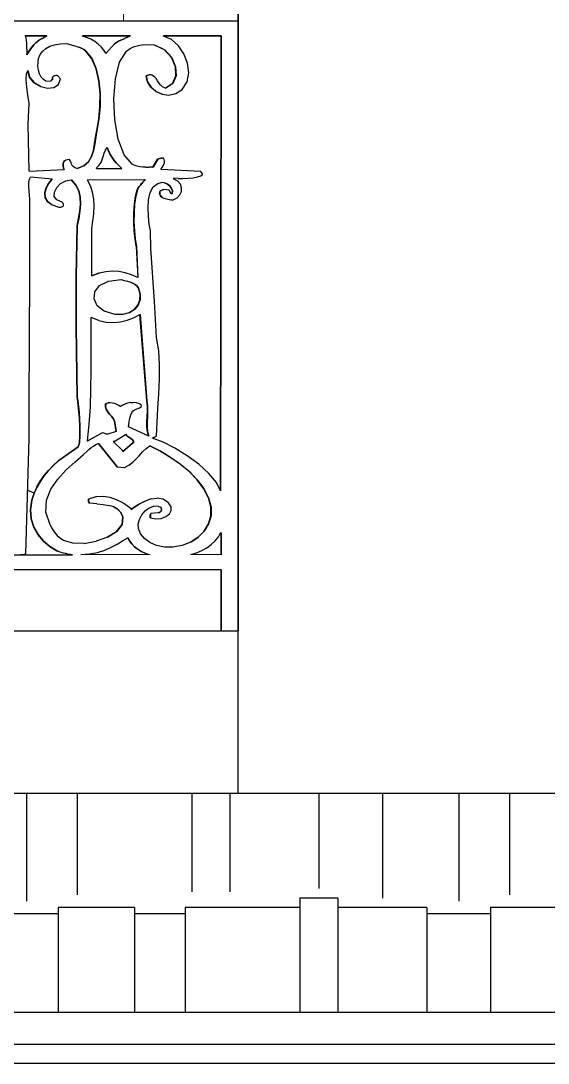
# Model space of a CAD drawing. Header units: inches. Extents: x 3672 to 10975, y -27382 to -746.
# Drawn here: x 4907.25 to 4927.98, y -26903.6 to -26862.6 of the extents above; entities that cross this region are included whole.
import ezdxf

# ---------------------------------------------------------------- set-up
doc = ezdxf.new("R2010")
doc.units = ezdxf.units.IN
doc.header["$LTSCALE"] = 17
doc.header["$MEASUREMENT"] = 0
for name, color, linetype, lineweight in [('25 BOT BAR', 12, 'Continuous', 25), ('ELEVATION', 7, 'Continuous', 25), ('WINDOW FRAME', 161, 'Continuous', 20)]:
    doc.layers.add(name, color=color, linetype=linetype, lineweight=lineweight)

# ---------------------------------------------------------------- blocks, each defined once
blk = doc.blocks.new('A$Ce488fd43')
for p, q in [((0, 24), (58.463, 24)), ((58.463, 0), (58.463, 24)), ((50.945, 23.414), (50.091, 23.414)), ((50.094, 23.407), (50.091, 23.414)), ((50.094, 23.407), (50.932, 23.407)), ((50.126, 23.329), (50.094, 23.407)), ((50.759, 23.309), (50.932, 23.407)), ((50.949, 23.414), (50.763, 23.309)), ((50.932, 23.407), (50.945, 23.414)), ((50.945, 23.414), (50.949, 23.414)), ((54.235, 23.414), (52.339, 23.414)), ((52.339, 23.407), (52.339, 23.414)), ((52.339, 23.407), (54.221, 23.407)), ((52.339, 23.4), (52.339, 23.407)), ((52.506, 23.349), (52.339, 23.4)), ((54.143, 23.368), (54.221, 23.407)), ((54.225, 23.407), (54.147, 23.368)), ((54.221, 23.407), (54.235, 23.414)), ((54.221, 23.407), (54.225, 23.407)), ((54.239, 23.414), (54.225, 23.407)), ((54.235, 23.414), (54.239, 23.414)), ((57.791, 23.414), (55.527, 23.414)), ((55.527, 23.407), (55.527, 23.414)), ((55.527, 23.407), (57.791, 23.407)), ((55.527, 23.4), (55.527, 23.407)), ((55.839, 23.263), (55.527, 23.4)), ((57.78, 13.737), (57.791, 23.407)), ((57.795, 23.407), (57.784, 13.737)), ((57.791, 23.407), (57.791, 23.414)), ((57.791, 23.414), (57.795, 23.414)), ((57.791, 23.407), (57.795, 23.407)), ((57.795, 23.414), (57.795, 23.407)), ((50.147, 23.228), (50.126, 23.329)), ((50.158, 23.116), (50.147, 23.228)), ((50.161, 22.998), (50.158, 23.116)), ((50.16, 22.881), (50.161, 22.998)), ((50.346, 22.957), (50.426, 23.057)), ((50.43, 23.057), (50.35, 22.957)), ((50.426, 23.057), (50.513, 23.141)), ((50.426, 23.057), (50.43, 23.057)), ((50.517, 23.141), (50.43, 23.057)), ((50.513, 23.141), (50.619, 23.222)), ((50.513, 23.141), (50.517, 23.141)), ((50.623, 23.222), (50.517, 23.141)), ((50.619, 23.222), (50.759, 23.309)), ((50.619, 23.222), (50.623, 23.222)), ((50.763, 23.309), (50.623, 23.222)), ((50.759, 23.309), (50.763, 23.309)), ((50.899, 22.911), (51.056, 22.998)), ((51.056, 22.998), (51.246, 23.061)), ((51.246, 23.061), (51.469, 23.098)), ((51.469, 23.098), (51.726, 23.107)), ((51.726, 23.107), (51.848, 23.069)), ((51.848, 23.069), (51.852, 23.069)), ((51.852, 23.069), (52.085, 23.004)), ((52.085, 23.004), (52.089, 23.004)), ((52.089, 23.004), (52.195, 22.97)), ((52.195, 22.97), (52.199, 22.97)), ((52.298, 22.929), (52.195, 22.97)), ((52.199, 22.97), (52.301, 22.929)), ((52.67, 23.276), (52.506, 23.349)), ((52.825, 23.185), (52.67, 23.276)), ((52.967, 23.08), (52.825, 23.185)), ((53.09, 22.966), (52.967, 23.08)), ((53.189, 22.847), (53.09, 22.966)), ((53.275, 22.726), (53.602, 23.092)), ((53.606, 23.092), (53.279, 22.726)), ((53.602, 23.092), (53.677, 23.15)), ((53.602, 23.092), (53.606, 23.092)), ((53.681, 23.15), (53.606, 23.092)), ((53.677, 23.15), (53.762, 23.2)), ((53.677, 23.15), (53.681, 23.15)), ((53.766, 23.2), (53.681, 23.15)), ((53.762, 23.2), (53.854, 23.244)), ((53.762, 23.2), (53.766, 23.2)), ((53.858, 23.244), (53.766, 23.2)), ((53.854, 23.244), (53.95, 23.286)), ((53.854, 23.244), (53.858, 23.244)), ((53.954, 23.286), (53.858, 23.244)), ((53.95, 23.286), (54.047, 23.326)), ((53.95, 23.286), (53.954, 23.286)), ((54.051, 23.326), (53.954, 23.286)), ((54.047, 23.326), (54.143, 23.368)), ((54.047, 23.326), (54.051, 23.326)), ((54.147, 23.368), (54.051, 23.326)), ((54.143, 23.368), (54.147, 23.368)), ((54.304, 22.951), (54.396, 22.986)), ((54.396, 22.986), (54.496, 23.017)), ((54.496, 23.017), (54.6, 23.042)), ((54.6, 23.042), (54.709, 23.063)), ((55.191, 23.047), (54.709, 23.063)), ((55.191, 23.047), (55.195, 23.047)), ((55.576, 22.859), (55.191, 23.047)), ((55.195, 23.047), (55.58, 22.859)), ((56.115, 23.018), (55.839, 23.263)), ((56.334, 22.697), (56.115, 23.018)), ((50.16, 22.881), (50.152, 22.674)), ((50.262, 22.831), (50.152, 22.668)), ((50.152, 22.674), (50.258, 22.831)), ((50.152, 22.668), (50.152, 22.674)), ((50.258, 22.831), (50.346, 22.957)), ((50.258, 22.831), (50.262, 22.831)), ((50.35, 22.957), (50.262, 22.831)), ((50.346, 22.957), (50.35, 22.957)), ((50.622, 22.521), (50.682, 22.671)), ((50.682, 22.671), (50.774, 22.801)), ((50.774, 22.801), (50.899, 22.911)), ((52.392, 22.879), (52.298, 22.929)), ((52.298, 22.929), (52.301, 22.929)), ((52.301, 22.929), (52.396, 22.879)), ((52.392, 22.879), (52.396, 22.879)), ((52.478, 22.814), (52.392, 22.879)), ((52.396, 22.879), (52.482, 22.814)), ((52.716, 22.51), (52.478, 22.814)), ((52.478, 22.814), (52.482, 22.814)), ((52.482, 22.814), (52.72, 22.51)), ((53.258, 22.726), (53.189, 22.847)), ((53.258, 22.726), (53.275, 22.726)), ((53.275, 22.726), (53.279, 22.726)), ((53.804, 22.381), (54.076, 22.814)), ((54.076, 22.814), (54.142, 22.865)), ((54.142, 22.865), (54.218, 22.911)), ((54.218, 22.911), (54.304, 22.951)), ((55.576, 22.859), (55.58, 22.859)), ((55.85, 22.555), (55.576, 22.859)), ((55.58, 22.859), (55.854, 22.555)), ((55.85, 22.555), (55.854, 22.555)), ((56.001, 22.195), (55.85, 22.555)), ((55.854, 22.555), (56.005, 22.195)), ((56.478, 22.334), (56.334, 22.697)), ((50.595, 22.222), (50.597, 22.377)), ((50.617, 22.065), (50.595, 22.222)), ((50.597, 22.377), (50.622, 22.521)), ((52.716, 22.51), (52.72, 22.51)), ((52.883, 22.111), (52.716, 22.51)), ((52.72, 22.51), (52.887, 22.111)), ((53.64, 21.722), (53.804, 22.381)), ((56.018, 21.835), (56.001, 22.195)), ((56.001, 22.195), (56.005, 22.195)), ((56.005, 22.195), (56.022, 21.835)), ((56.527, 21.959), (56.478, 22.334)), ((50.133, 21.722), (50.148, 21.909)), ((50.148, 21.909), (50.191, 22.046)), ((50.191, 22.046), (50.193, 22.053)), ((50.268, 21.774), (50.191, 22.046)), ((50.193, 22.053), (50.272, 21.774)), ((50.268, 21.774), (50.272, 21.774)), ((50.451, 21.56), (50.268, 21.774)), ((50.272, 21.774), (50.455, 21.56)), ((50.659, 21.917), (50.617, 22.065)), ((50.723, 21.788), (50.659, 21.917)), ((50.806, 21.689), (50.723, 21.788)), ((51.162, 21.739), (51.165, 21.771)), ((51.17, 21.702), (51.162, 21.739)), ((51.162, 21.739), (51.166, 21.739)), ((51.165, 21.771), (51.179, 21.797)), ((51.165, 21.771), (51.169, 21.771)), ((51.169, 21.771), (51.166, 21.739)), ((51.166, 21.739), (51.174, 21.702)), ((51.183, 21.797), (51.169, 21.771)), ((51.179, 21.797), (51.204, 21.818)), ((51.179, 21.797), (51.183, 21.797)), ((51.208, 21.818), (51.183, 21.797)), ((51.204, 21.818), (51.242, 21.834)), ((51.204, 21.818), (51.208, 21.818)), ((51.246, 21.834), (51.208, 21.818)), ((51.242, 21.834), (51.246, 21.834)), ((51.291, 21.844), (51.246, 21.834)), ((51.291, 21.844), (51.295, 21.844)), ((51.354, 21.848), (51.295, 21.844)), ((51.354, 21.848), (51.358, 21.848)), ((51.48, 21.716), (51.358, 21.848)), ((52.883, 22.111), (52.887, 22.111)), ((52.987, 21.646), (52.883, 22.111)), ((52.887, 22.111), (52.991, 21.646)), ((54.849, 21.833), (54.852, 21.833)), ((54.9, 21.598), (54.849, 21.833)), ((54.852, 21.833), (55.012, 21.892)), ((55.014, 21.891), (54.852, 21.833)), ((54.852, 21.833), (54.904, 21.598)), ((55.012, 21.892), (55.016, 21.892)), ((55.012, 21.892), (55.014, 21.891)), ((55.016, 21.892), (55.014, 21.891)), ((55.077, 21.863), (55.016, 21.892)), ((55.172, 21.804), (55.077, 21.863)), ((55.242, 21.729), (55.172, 21.804)), ((55.89, 21.534), (56.018, 21.835)), ((56.022, 21.835), (55.894, 21.534)), ((56.018, 21.835), (56.022, 21.835)), ((56.462, 21.606), (56.527, 21.959)), ((50.142, 21.509), (50.133, 21.722)), ((50.166, 21.288), (50.142, 21.509)), ((50.451, 21.56), (50.455, 21.56)), ((50.697, 21.418), (50.451, 21.56)), ((50.455, 21.56), (50.701, 21.418)), ((50.697, 21.418), (50.701, 21.418)), ((50.701, 21.418), (50.964, 21.356)), ((50.908, 21.628), (50.806, 21.689)), ((50.908, 21.628), (51.109, 21.643)), ((50.964, 21.356), (50.968, 21.356)), ((50.968, 21.356), (51.215, 21.38)), ((51.109, 21.643), (51.17, 21.702)), ((51.109, 21.643), (51.113, 21.643)), ((51.174, 21.702), (51.113, 21.643)), ((51.17, 21.702), (51.174, 21.702)), ((51.215, 21.38), (51.4, 21.497)), ((51.4, 21.497), (51.48, 21.716)), ((52.987, 21.646), (52.991, 21.646)), ((53.034, 21.143), (52.987, 21.646)), ((52.991, 21.646), (53.038, 21.143)), ((53.579, 20.933), (53.64, 21.722)), ((54.9, 21.598), (54.904, 21.598)), ((55.036, 21.389), (54.9, 21.598)), ((54.904, 21.598), (55.04, 21.389)), ((55.036, 21.389), (55.04, 21.389)), ((55.235, 21.223), (55.036, 21.389)), ((55.04, 21.389), (55.239, 21.223)), ((55.298, 21.647), (55.242, 21.729)), ((55.352, 21.561), (55.298, 21.647)), ((55.414, 21.479), (55.352, 21.561)), ((55.496, 21.407), (55.414, 21.479)), ((55.606, 21.351), (55.496, 21.407)), ((55.606, 21.351), (55.89, 21.534)), ((55.609, 21.35), (55.606, 21.351)), ((55.894, 21.534), (55.609, 21.35)), ((55.89, 21.534), (55.894, 21.534)), ((56.263, 21.306), (56.462, 21.606)), ((50.198, 21.076), (50.166, 21.288)), ((50.254, 20.75), (50.198, 21.076)), ((53.031, 20.629), (53.034, 21.143)), ((53.034, 21.143), (53.038, 21.143)), ((53.038, 21.143), (53.035, 20.629)), ((53.619, 20.107), (53.579, 20.933)), ((55.235, 21.223), (55.239, 21.223)), ((55.477, 21.115), (55.235, 21.223)), ((55.239, 21.223), (55.481, 21.115)), ((55.477, 21.115), (55.481, 21.115)), ((55.481, 21.115), (55.742, 21.083)), ((55.742, 21.083), (55.746, 21.083)), ((55.743, 21.083), (55.742, 21.083)), ((55.746, 21.083), (56.013, 21.141)), ((56.013, 21.141), (56.263, 21.306)), ((50.213, 19.93), (50.254, 20.75)), ((52.987, 20.132), (53.031, 20.629)), ((53.035, 20.629), (52.991, 20.132)), ((53.031, 20.629), (53.035, 20.629)), ((52.907, 19.682), (52.987, 20.132)), ((52.991, 20.132), (52.911, 19.682)), ((52.987, 20.132), (52.991, 20.132)), ((53.754, 19.341), (53.619, 20.107)), ((50.254, 18.086), (50.213, 19.93)), ((52.86, 19.423), (52.907, 19.682)), ((52.911, 19.682), (52.864, 19.423)), ((52.907, 19.682), (52.911, 19.682)), ((52.821, 19.159), (52.86, 19.423)), ((52.864, 19.423), (52.825, 19.159)), ((52.86, 19.423), (52.864, 19.423)), ((53.983, 18.728), (53.754, 19.341)), ((52.695, 18.662), (52.772, 18.901)), ((52.775, 18.901), (52.699, 18.662)), ((52.772, 18.901), (52.821, 19.159)), ((52.772, 18.901), (52.775, 18.901)), ((52.825, 19.159), (52.775, 18.901)), ((52.821, 19.159), (52.825, 19.159)), ((53.203, 18.789), (53.252, 18.909)), ((53.252, 18.909), (53.317, 19.019)), ((53.317, 19.019), (53.32, 19.023)), ((53.367, 18.88), (53.317, 19.019)), ((53.317, 19.019), (53.344, 18.956)), ((53.32, 19.023), (53.344, 18.956)), ((53.344, 18.956), (53.371, 18.88)), ((53.367, 18.88), (53.371, 18.88)), ((53.431, 18.747), (53.367, 18.88)), ((53.371, 18.88), (53.406, 18.809)), ((51.598, 18.445), (51.63, 18.49)), ((51.634, 18.49), (51.602, 18.445)), ((51.63, 18.49), (51.681, 18.525)), ((51.63, 18.49), (51.634, 18.49)), ((51.685, 18.525), (51.634, 18.49)), ((51.681, 18.525), (51.685, 18.525)), ((51.824, 18.54), (51.685, 18.525)), ((51.824, 18.54), (51.828, 18.54)), ((51.87, 18.477), (51.828, 18.54)), ((51.896, 18.418), (51.87, 18.477)), ((52.392, 18.293), (52.575, 18.455)), ((52.579, 18.455), (52.396, 18.293)), ((52.575, 18.455), (52.695, 18.662)), ((52.575, 18.455), (52.579, 18.455)), ((52.699, 18.662), (52.579, 18.455)), ((52.695, 18.662), (52.699, 18.662)), ((53.073, 18.43), (53.122, 18.545)), ((53.122, 18.545), (53.162, 18.666)), ((53.162, 18.666), (53.203, 18.789)), ((53.406, 18.809), (53.431, 18.747)), ((53.406, 18.809), (53.435, 18.747)), ((53.431, 18.747), (53.435, 18.747)), ((53.507, 18.624), (53.431, 18.747)), ((53.435, 18.747), (53.511, 18.624)), ((53.591, 18.508), (53.507, 18.624)), ((53.507, 18.624), (53.511, 18.624)), ((53.511, 18.624), (53.595, 18.508)), ((53.591, 18.508), (53.595, 18.508)), ((53.684, 18.397), (53.591, 18.508)), ((53.595, 18.508), (53.688, 18.397)), ((54.301, 18.364), (53.983, 18.728)), ((55.114, 18.247), (55.298, 18.554)), ((55.302, 18.554), (55.118, 18.247)), ((55.298, 18.554), (55.324, 18.566)), ((55.298, 18.554), (55.302, 18.554)), ((55.328, 18.566), (55.302, 18.554)), ((55.324, 18.566), (55.347, 18.576)), ((55.324, 18.566), (55.328, 18.566)), ((55.351, 18.576), (55.328, 18.566)), ((55.347, 18.576), (55.351, 18.576)), ((55.368, 18.584), (55.351, 18.576)), ((55.368, 18.584), (55.372, 18.584)), ((55.392, 18.59), (55.372, 18.584)), ((55.392, 18.59), (55.396, 18.59)), ((55.42, 18.594), (55.396, 18.59)), ((55.42, 18.594), (55.424, 18.594)), ((55.456, 18.597), (55.424, 18.594)), ((55.456, 18.597), (55.46, 18.597)), ((55.503, 18.598), (55.46, 18.597)), ((55.527, 18.598), (55.503, 18.598)), ((55.561, 18.541), (55.527, 18.598)), ((55.572, 18.48), (55.561, 18.541)), ((55.565, 18.417), (55.572, 18.48)), ((50.254, 18.086), (51.62, 18.159)), ((51.579, 18.333), (51.582, 18.391)), ((51.579, 18.333), (51.583, 18.333)), ((51.586, 18.273), (51.579, 18.333)), ((51.582, 18.391), (51.598, 18.445)), ((51.582, 18.391), (51.586, 18.391)), ((51.586, 18.391), (51.583, 18.333)), ((51.583, 18.333), (51.59, 18.273)), ((51.602, 18.445), (51.586, 18.391)), ((51.601, 18.214), (51.586, 18.273)), ((51.586, 18.273), (51.59, 18.273)), ((51.59, 18.273), (51.605, 18.214)), ((51.598, 18.445), (51.602, 18.445)), ((51.601, 18.214), (51.605, 18.214)), ((51.62, 18.159), (51.601, 18.214)), ((51.605, 18.214), (51.624, 18.159)), ((51.62, 18.159), (51.624, 18.159)), ((51.917, 18.364), (51.896, 18.418)), ((51.941, 18.313), (51.917, 18.364)), ((51.978, 18.267), (51.941, 18.313)), ((52.04, 18.225), (51.978, 18.267)), ((52.132, 18.189), (52.04, 18.225)), ((52.132, 18.189), (52.392, 18.293)), ((52.134, 18.188), (52.132, 18.189)), ((52.396, 18.293), (52.134, 18.188)), ((52.392, 18.293), (52.396, 18.293)), ((52.891, 18.188), (52.911, 18.232)), ((52.891, 18.188), (53.888, 18.188)), ((52.911, 18.232), (53.005, 18.324)), ((53.005, 18.324), (53.073, 18.43)), ((53.784, 18.291), (53.684, 18.397)), ((53.684, 18.397), (53.688, 18.397)), ((53.688, 18.397), (53.788, 18.291)), ((53.784, 18.291), (53.788, 18.291)), ((53.888, 18.188), (53.784, 18.291)), ((53.788, 18.291), (53.892, 18.188)), ((53.888, 18.188), (53.892, 18.188)), ((54.401, 18.314), (54.301, 18.364)), ((54.501, 18.279), (54.401, 18.314)), ((54.605, 18.256), (54.501, 18.279)), ((54.715, 18.244), (54.605, 18.256)), ((54.836, 18.24), (54.715, 18.244)), ((54.836, 18.24), (54.965, 18.241)), ((54.965, 18.241), (54.969, 18.241)), ((55.114, 18.247), (54.969, 18.241)), ((55.114, 18.247), (55.118, 18.247)), ((55.445, 18.174), (55.48, 18.231)), ((55.445, 18.159), (55.445, 18.174)), ((56.998, 18.071), (55.445, 18.159)), ((55.48, 18.231), (55.514, 18.292)), ((55.514, 18.292), (55.544, 18.354)), ((55.544, 18.354), (55.565, 18.417)), ((57.08, 17.969), (56.998, 18.071)), ((50.237, 17.487), (50.239, 17.649)), ((50.239, 17.649), (50.257, 17.777)), ((50.257, 17.777), (50.295, 17.852)), ((51.15, 17.778), (50.295, 17.852)), ((51.006, 17.597), (51.15, 17.778)), ((51.154, 17.778), (51.01, 17.597)), ((51.15, 17.778), (51.154, 17.778)), ((51.487, 17.597), (51.685, 17.708)), ((51.685, 17.708), (51.906, 17.749)), ((52.085, 17.542), (51.906, 17.749)), ((51.906, 17.749), (51.91, 17.749)), ((51.91, 17.749), (52.089, 17.542)), ((52.543, 17.749), (54.808, 17.764)), ((52.543, 17.735), (52.543, 17.749)), ((52.662, 17.514), (52.543, 17.735)), ((54.669, 17.598), (54.719, 17.652)), ((54.723, 17.652), (54.673, 17.598)), ((54.719, 17.652), (54.766, 17.707)), ((54.719, 17.652), (54.723, 17.652)), ((54.77, 17.707), (54.723, 17.652)), ((54.766, 17.707), (54.808, 17.764)), ((54.766, 17.707), (54.77, 17.707)), ((54.812, 17.764), (54.77, 17.707)), ((54.808, 17.764), (54.812, 17.764)), ((55.302, 17.603), (55.438, 17.637)), ((55.564, 17.626), (55.438, 17.637)), ((55.936, 17.778), (55.936, 17.808)), ((56.102, 17.805), (55.936, 17.808)), ((56.093, 17.696), (55.936, 17.778)), ((56.194, 17.578), (56.093, 17.696)), ((56.102, 17.805), (56.106, 17.805)), ((56.106, 17.805), (56.299, 17.805)), ((56.299, 17.805), (56.499, 17.812)), ((56.499, 17.812), (56.693, 17.829)), ((56.693, 17.829), (56.864, 17.859)), ((56.864, 17.859), (56.998, 17.904)), ((56.998, 17.904), (57.08, 17.969)), ((50.245, 17.311), (50.237, 17.487)), ((50.258, 17.139), (50.245, 17.311)), ((50.861, 17.229), (50.907, 17.412)), ((50.861, 17.229), (50.865, 17.229)), ((50.879, 17.056), (50.861, 17.229)), ((50.911, 17.412), (50.865, 17.229)), ((50.865, 17.229), (50.883, 17.056)), ((50.907, 17.412), (51.006, 17.597)), ((50.907, 17.412), (50.911, 17.412)), ((51.01, 17.597), (50.911, 17.412)), ((51.006, 17.597), (51.01, 17.597)), ((51.238, 17.097), (51.245, 17.267)), ((51.245, 17.267), (51.334, 17.442)), ((51.334, 17.442), (51.487, 17.597)), ((52.085, 17.542), (52.089, 17.542)), ((52.198, 17.311), (52.085, 17.542)), ((52.089, 17.542), (52.202, 17.311)), ((52.198, 17.311), (52.202, 17.311)), ((52.255, 17.059), (52.198, 17.311)), ((52.202, 17.311), (52.259, 17.059)), ((52.741, 17.263), (52.662, 17.514)), ((52.786, 16.989), (52.741, 17.263)), ((54.432, 17.105), (54.501, 17.354)), ((54.505, 17.354), (54.436, 17.105)), ((54.501, 17.354), (54.533, 17.421)), ((54.501, 17.354), (54.505, 17.354)), ((54.537, 17.421), (54.505, 17.354)), ((54.533, 17.421), (54.574, 17.483)), ((54.533, 17.421), (54.537, 17.421)), ((54.578, 17.483), (54.537, 17.421)), ((54.574, 17.483), (54.62, 17.542)), ((54.574, 17.483), (54.578, 17.483)), ((54.624, 17.542), (54.578, 17.483)), ((54.62, 17.542), (54.669, 17.598)), ((54.62, 17.542), (54.624, 17.542)), ((54.673, 17.598), (54.624, 17.542)), ((54.669, 17.598), (54.673, 17.598)), ((54.943, 16.96), (55.006, 17.248)), ((55.006, 17.248), (55.122, 17.472)), ((55.122, 17.472), (55.302, 17.603)), ((55.379, 17.215), (55.385, 17.258)), ((55.389, 17.258), (55.383, 17.215)), ((55.385, 17.258), (55.4, 17.31)), ((55.385, 17.258), (55.389, 17.258)), ((55.404, 17.31), (55.389, 17.258)), ((55.4, 17.31), (55.543, 17.369)), ((55.4, 17.31), (55.404, 17.31)), ((55.547, 17.369), (55.404, 17.31)), ((55.543, 17.369), (55.547, 17.369)), ((55.752, 17.339), (55.547, 17.369)), ((55.564, 17.626), (55.568, 17.626)), ((55.681, 17.578), (55.564, 17.626)), ((55.568, 17.626), (55.685, 17.578)), ((55.681, 17.578), (55.685, 17.578)), ((55.778, 17.504), (55.681, 17.578)), ((55.685, 17.578), (55.782, 17.504)), ((55.833, 17.194), (55.752, 17.339)), ((55.778, 17.504), (55.782, 17.504)), ((55.847, 17.411), (55.778, 17.504)), ((55.782, 17.504), (55.851, 17.411)), ((55.847, 17.411), (55.851, 17.411)), ((55.88, 17.309), (55.847, 17.411)), ((55.851, 17.411), (55.884, 17.309)), ((55.87, 17.208), (55.88, 17.309)), ((55.884, 17.309), (55.874, 17.208)), ((55.88, 17.309), (55.884, 17.309)), ((56.175, 17.153), (56.233, 17.292)), ((56.24, 17.438), (56.194, 17.578)), ((56.233, 17.292), (56.24, 17.438)), ((50.27, 16.991), (50.258, 17.139)), ((50.275, 16.885), (50.27, 16.991)), ((50.275, 14.031), (50.275, 16.885)), ((50.879, 17.056), (50.883, 17.056)), ((50.971, 16.9), (50.879, 17.056)), ((50.883, 17.056), (50.974, 16.9)), ((50.971, 16.9), (50.974, 16.9)), ((51.146, 16.768), (50.971, 16.9)), ((50.974, 16.9), (51.15, 16.768)), ((51.331, 16.957), (51.238, 17.097)), ((51.542, 16.871), (51.331, 16.957)), ((51.558, 16.852), (51.542, 16.871)), ((51.572, 16.836), (51.558, 16.852)), ((51.583, 16.821), (51.572, 16.836)), ((51.591, 16.804), (51.583, 16.821)), ((52.255, 17.059), (52.259, 17.059)), ((52.266, 16.791), (52.255, 17.059)), ((52.259, 17.059), (52.27, 16.791)), ((52.8, 16.702), (52.786, 16.989)), ((54.389, 16.797), (54.432, 17.105)), ((54.436, 17.105), (54.393, 16.797)), ((54.432, 17.105), (54.436, 17.105)), ((54.924, 16.636), (54.943, 16.96)), ((55.379, 17.215), (55.383, 17.215)), ((55.382, 17.179), (55.379, 17.215)), ((55.382, 17.179), (55.386, 17.179)), ((55.394, 17.146), (55.382, 17.179)), ((55.383, 17.215), (55.386, 17.179)), ((55.386, 17.179), (55.398, 17.146)), ((55.394, 17.146), (55.398, 17.146)), ((55.415, 17.115), (55.394, 17.146)), ((55.398, 17.146), (55.419, 17.115)), ((55.415, 17.115), (55.419, 17.115)), ((55.444, 17.082), (55.415, 17.115)), ((55.419, 17.115), (55.448, 17.082)), ((55.444, 17.082), (55.448, 17.082)), ((55.482, 17.047), (55.444, 17.082)), ((55.448, 17.082), (55.486, 17.047)), ((55.482, 17.047), (55.486, 17.047)), ((55.486, 17.047), (55.543, 17.03)), ((55.543, 17.03), (55.547, 17.03)), ((55.547, 17.03), (55.597, 17.013)), ((55.597, 17.013), (55.601, 17.013)), ((55.601, 17.013), (55.647, 16.997)), ((55.647, 16.997), (55.651, 16.997)), ((55.651, 16.997), (55.699, 16.983)), ((55.699, 16.983), (55.703, 16.983)), ((55.703, 16.983), (55.757, 16.971)), ((55.757, 16.971), (55.761, 16.971)), ((55.761, 16.971), (55.827, 16.963)), ((55.827, 16.963), (55.831, 16.963)), ((55.831, 16.963), (55.911, 16.959)), ((55.833, 17.194), (55.87, 17.208)), ((55.87, 17.208), (55.833, 17.193)), ((55.833, 17.193), (55.833, 17.194)), ((55.87, 17.208), (55.874, 17.208)), ((55.911, 16.959), (55.915, 16.959)), ((55.915, 16.959), (56.068, 17.038)), ((56.068, 17.038), (56.175, 17.153)), ((51.146, 16.768), (51.15, 16.768)), ((51.15, 16.768), (51.415, 16.666)), ((51.415, 16.666), (51.419, 16.666)), ((51.419, 16.666), (51.46, 16.67)), ((51.46, 16.67), (51.492, 16.676)), ((51.492, 16.676), (51.517, 16.682)), ((51.517, 16.682), (51.539, 16.69)), ((51.539, 16.69), (51.559, 16.699)), ((51.559, 16.699), (51.579, 16.711)), ((51.579, 16.711), (51.603, 16.724)), ((51.597, 16.783), (51.591, 16.804)), ((51.601, 16.758), (51.597, 16.783)), ((51.603, 16.724), (51.601, 16.758)), ((52.193, 16.225), (52.242, 16.512)), ((52.246, 16.512), (52.197, 16.225)), ((52.242, 16.512), (52.266, 16.791)), ((52.242, 16.512), (52.246, 16.512)), ((52.27, 16.791), (52.246, 16.512)), ((52.266, 16.791), (52.27, 16.791)), ((52.756, 16.115), (52.789, 16.408)), ((52.789, 16.408), (52.8, 16.702)), ((54.366, 16.09), (54.367, 16.451)), ((54.367, 16.451), (54.389, 16.797)), ((54.367, 16.451), (54.371, 16.451)), ((54.371, 16.451), (54.37, 16.09)), ((54.393, 16.797), (54.371, 16.451)), ((54.389, 16.797), (54.393, 16.797)), ((54.937, 16.306), (54.924, 16.636)), ((52.131, 15.934), (52.193, 16.225)), ((52.197, 16.225), (52.134, 15.934)), ((52.193, 16.225), (52.197, 16.225)), ((52.707, 15.831), (52.756, 16.115)), ((54.366, 16.09), (54.37, 16.09)), ((54.383, 15.737), (54.366, 16.09)), ((54.37, 16.09), (54.387, 15.737)), ((54.971, 15.999), (54.937, 16.306)), ((55.016, 15.744), (54.971, 15.999)), ((52.09, 13.943), (52.131, 15.934)), ((52.134, 15.934), (52.094, 13.943)), ((52.131, 15.934), (52.134, 15.934)), ((52.706, 13.974), (52.707, 15.831)), ((54.383, 15.737), (54.387, 15.737)), ((54.415, 15.414), (54.383, 15.737)), ((54.387, 15.737), (54.419, 15.414)), ((55.036, 15.056), (55.016, 15.744)), ((54.46, 15.143), (54.415, 15.414)), ((54.415, 15.414), (54.419, 15.414)), ((54.419, 15.414), (54.464, 15.143)), ((54.46, 15.143), (54.464, 15.143)), ((54.46, 15.143), (54.521, 13.901)), ((54.464, 15.143), (54.526, 13.899)), ((55.179, 12.962), (55.036, 15.056)), ((50.254, 8.878), (50.275, 14.031)), ((52.09, 13.943), (52.094, 13.943)), ((52.09, 13.737), (52.09, 13.943)), ((52.094, 13.943), (52.094, 13.737)), ((52.706, 13.974), (52.991, 14.07)), ((52.707, 13.972), (52.706, 13.974)), ((52.991, 14.07), (52.707, 13.972)), ((52.991, 14.07), (52.995, 14.07)), ((53.262, 14.128), (52.995, 14.07)), ((53.262, 14.128), (53.266, 14.128)), ((53.521, 14.149), (53.266, 14.128)), ((53.521, 14.149), (53.525, 14.149)), ((53.521, 14.149), (53.523, 14.149)), ((53.775, 14.135), (53.525, 14.149)), ((54.022, 14.087), (53.775, 14.135)), ((54.271, 14.008), (54.022, 14.087)), ((54.521, 13.901), (54.271, 14.008)), ((52.094, 13.737), (52.09, 13.737)), ((52.09, 11.952), (52.09, 13.737)), ((52.094, 13.737), (52.094, 11.952)), ((52.827, 13.344), (53.014, 13.592)), ((53.014, 13.592), (53.362, 13.767)), ((53.362, 13.767), (53.872, 13.826)), ((53.872, 13.826), (53.981, 13.792)), ((53.981, 13.792), (53.985, 13.792)), ((53.985, 13.792), (54.099, 13.757)), ((54.099, 13.757), (54.103, 13.757)), ((54.162, 13.737), (54.103, 13.757)), ((54.166, 13.737), (54.162, 13.737)), ((54.214, 13.72), (54.166, 13.737)), ((54.214, 13.72), (54.218, 13.72)), ((54.321, 13.677), (54.214, 13.72)), ((54.218, 13.72), (54.325, 13.677)), ((54.321, 13.677), (54.325, 13.677)), ((54.415, 13.626), (54.321, 13.677)), ((54.325, 13.677), (54.419, 13.626)), ((54.491, 13.565), (54.415, 13.626)), ((54.415, 13.626), (54.419, 13.626)), ((54.419, 13.626), (54.495, 13.565)), ((54.542, 13.489), (54.491, 13.565)), ((54.491, 13.565), (54.495, 13.565)), ((54.495, 13.565), (54.546, 13.489)), ((54.526, 13.899), (54.521, 13.901)), ((57.771, 5.519), (57.78, 13.737)), ((57.784, 13.737), (57.775, 5.511)), ((57.784, 13.737), (57.78, 13.737)), ((52.798, 13.063), (52.827, 13.344)), ((54.61, 13.25), (54.542, 13.489)), ((54.542, 13.489), (54.546, 13.489)), ((54.546, 13.489), (54.614, 13.25)), ((54.603, 13.021), (54.61, 13.25)), ((54.614, 13.25), (54.607, 13.021)), ((54.61, 13.25), (54.614, 13.25)), ((52.923, 12.792), (52.798, 13.063)), ((53.2, 12.574), (52.923, 12.792)), ((54.382, 12.642), (54.525, 12.815)), ((54.529, 12.815), (54.386, 12.642)), ((54.525, 12.815), (54.603, 13.021)), ((54.525, 12.815), (54.529, 12.815)), ((54.607, 13.021), (54.529, 12.815)), ((54.603, 13.021), (54.607, 13.021)), ((55.261, 11.542), (55.179, 12.962)), ((52.686, 12.331), (52.686, 12.333)), ((52.988, 12.216), (52.686, 12.331)), ((52.69, 10.931), (52.686, 12.331)), ((53.626, 12.45), (53.2, 12.574)), ((53.929, 12.448), (53.626, 12.45)), ((54.181, 12.516), (53.929, 12.448)), ((54.099, 12.226), (54.356, 12.324)), ((54.181, 12.516), (54.382, 12.642)), ((54.181, 12.516), (54.185, 12.516)), ((54.386, 12.642), (54.185, 12.516)), ((54.356, 12.324), (54.603, 12.448)), ((54.382, 12.642), (54.386, 12.642)), ((54.603, 12.448), (54.607, 12.45)), ((54.869, 9.054), (54.603, 12.448)), ((54.607, 12.45), (54.873, 9.054)), ((52.09, 11.952), (52.094, 11.952)), ((52.131, 9.215), (52.09, 11.952)), ((52.094, 11.952), (52.134, 9.215)), ((52.988, 12.216), (52.992, 12.216)), ((52.992, 12.216), (53.281, 12.151)), ((53.281, 12.151), (53.285, 12.151)), ((53.285, 12.151), (53.562, 12.135)), ((53.562, 12.135), (53.565, 12.135)), ((53.563, 12.135), (53.562, 12.135)), ((53.565, 12.135), (53.836, 12.161)), ((53.836, 12.161), (54.099, 12.226)), ((55.343, 11.019), (55.261, 11.542)), ((52.689, 10.221), (52.69, 10.931)), ((55.376, 10.468), (55.343, 11.019)), ((55.371, 9.902), (55.376, 10.468)), ((52.679, 9.515), (52.689, 10.221)), ((55.344, 9.33), (55.371, 9.902)), ((52.655, 8.817), (52.679, 9.515)), ((52.131, 9.215), (52.134, 9.215)), ((52.161, 9.028), (52.131, 9.215)), ((52.134, 9.215), (52.165, 9.028)), ((52.161, 9.028), (52.165, 9.028)), ((52.194, 8.739), (52.161, 9.028)), ((52.165, 9.028), (52.198, 8.739)), ((54.869, 9.054), (54.873, 9.054)), ((54.896, 8.851), (54.869, 9.054)), ((54.873, 9.054), (54.899, 8.851)), ((55.308, 8.761), (55.344, 9.33)), ((50.254, 7.575), (50.254, 8.878)), ((52.194, 8.739), (52.198, 8.739)), ((52.222, 8.391), (52.194, 8.739)), ((52.198, 8.739), (52.226, 8.391)), ((52.612, 8.134), (52.655, 8.817)), ((53.247, 8.823), (53.255, 8.937)), ((53.247, 8.823), (53.251, 8.823)), ((53.278, 8.72), (53.247, 8.823)), ((53.258, 8.937), (53.251, 8.823)), ((53.251, 8.823), (53.282, 8.72)), ((53.255, 8.937), (53.357, 8.98)), ((53.255, 8.937), (53.258, 8.937)), ((53.361, 8.98), (53.258, 8.937)), ((53.278, 8.72), (53.282, 8.72)), ((53.335, 8.624), (53.278, 8.72)), ((53.282, 8.72), (53.339, 8.624)), ((53.335, 8.624), (53.339, 8.624)), ((53.407, 8.533), (53.335, 8.624)), ((53.339, 8.624), (53.411, 8.533)), ((53.357, 8.98), (53.361, 8.98)), ((53.449, 8.973), (53.361, 8.98)), ((53.529, 8.961), (53.449, 8.973)), ((53.6, 8.944), (53.529, 8.961)), ((53.665, 8.922), (53.6, 8.944)), ((53.724, 8.897), (53.665, 8.922)), ((53.779, 8.867), (53.724, 8.897)), ((53.829, 8.835), (53.779, 8.867)), ((53.829, 8.835), (53.911, 8.878)), ((53.831, 8.834), (53.829, 8.835)), ((53.915, 8.878), (53.831, 8.834)), ((53.911, 8.878), (54.008, 8.921)), ((53.911, 8.878), (53.915, 8.878)), ((54.012, 8.921), (53.915, 8.878)), ((54.008, 8.921), (54.012, 8.921)), ((54.115, 8.958), (54.012, 8.921)), ((54.115, 8.958), (54.119, 8.958)), ((54.23, 8.983), (54.119, 8.958)), ((54.23, 8.983), (54.233, 8.983)), ((54.233, 8.983), (54.348, 8.992)), ((54.29, 8.591), (54.342, 8.658)), ((54.342, 8.658), (54.381, 8.69)), ((54.348, 8.992), (54.352, 8.992)), ((54.348, 8.992), (54.349, 8.992)), ((54.352, 8.992), (54.349, 8.992)), ((54.471, 8.978), (54.352, 8.992)), ((54.381, 8.69), (54.428, 8.714)), ((54.428, 8.714), (54.479, 8.734)), ((54.587, 8.937), (54.471, 8.978)), ((54.479, 8.734), (54.531, 8.754)), ((54.531, 8.754), (54.582, 8.775)), ((54.582, 8.775), (54.629, 8.801)), ((54.609, 8.925), (54.587, 8.937)), ((54.626, 8.914), (54.609, 8.925)), ((54.639, 8.903), (54.626, 8.914)), ((54.629, 8.801), (54.669, 8.834)), ((54.648, 8.891), (54.639, 8.903)), ((54.655, 8.877), (54.648, 8.891)), ((54.662, 8.858), (54.655, 8.877)), ((54.669, 8.834), (54.662, 8.858)), ((54.891, 8.435), (54.899, 8.644)), ((54.903, 8.644), (54.895, 8.435)), ((54.896, 8.851), (54.899, 8.851)), ((54.899, 8.644), (54.896, 8.851)), ((54.899, 8.851), (54.903, 8.644)), ((54.899, 8.644), (54.903, 8.644)), ((55.276, 8.207), (55.308, 8.761)), ((52.222, 8.391), (52.226, 8.391)), ((52.241, 8.026), (52.222, 8.391)), ((52.226, 8.391), (52.245, 8.026)), ((53.407, 8.533), (53.411, 8.533)), ((53.483, 8.444), (53.407, 8.533)), ((53.411, 8.533), (53.487, 8.444)), ((53.483, 8.444), (53.487, 8.444)), ((53.552, 8.355), (53.483, 8.444)), ((53.487, 8.444), (53.556, 8.355)), ((53.552, 8.355), (53.556, 8.355)), ((53.602, 8.263), (53.552, 8.355)), ((53.556, 8.355), (53.606, 8.263)), ((53.602, 8.263), (53.606, 8.263)), ((53.663, 7.853), (53.602, 8.263)), ((53.606, 8.263), (53.667, 7.853)), ((54.168, 8.12), (54.18, 8.218)), ((54.18, 8.218), (54.197, 8.318)), ((54.197, 8.318), (54.22, 8.417)), ((54.22, 8.417), (54.251, 8.509)), ((54.251, 8.509), (54.29, 8.591)), ((54.881, 8.228), (54.891, 8.435)), ((54.881, 8.228), (54.885, 8.228)), ((54.881, 8.028), (54.881, 8.228)), ((54.895, 8.435), (54.885, 8.228)), ((54.885, 8.228), (54.885, 8.028)), ((54.891, 8.435), (54.895, 8.435)), ((55.261, 7.678), (55.276, 8.207)), ((52.241, 8.026), (52.245, 8.026)), ((52.243, 7.684), (52.241, 8.026)), ((52.245, 8.026), (52.247, 7.684)), ((52.543, 7.475), (52.612, 8.134)), ((53.663, 7.853), (53.34, 7.736)), ((53.663, 7.853), (53.667, 7.853)), ((54.158, 8.029), (54.168, 8.12)), ((54.95, 7.665), (54.158, 8.029)), ((54.881, 8.028), (54.885, 8.028)), ((54.9, 7.839), (54.881, 8.028)), ((54.885, 8.028), (54.904, 7.839)), ((54.9, 7.839), (54.904, 7.839)), ((54.95, 7.665), (54.9, 7.839)), ((54.904, 7.839), (54.955, 7.663)), ((50.111, 3.037), (50.254, 7.575)), ((52.171, 7.238), (52.222, 7.407)), ((52.226, 7.407), (52.175, 7.238)), ((52.222, 7.407), (52.243, 7.684)), ((52.222, 7.407), (52.226, 7.407)), ((52.247, 7.684), (52.226, 7.407)), ((52.243, 7.684), (52.247, 7.684)), ((53.095, 7.78), (52.543, 7.473)), ((52.543, 7.475), (53.091, 7.78)), ((52.543, 7.473), (52.543, 7.475)), ((53.091, 7.78), (53.095, 7.78)), ((53.141, 7.788), (53.095, 7.78)), ((53.141, 7.788), (53.145, 7.788)), ((53.187, 7.784), (53.145, 7.788)), ((53.224, 7.774), (53.187, 7.784)), ((53.255, 7.76), (53.224, 7.774)), ((53.284, 7.747), (53.255, 7.76)), ((53.312, 7.738), (53.284, 7.747)), ((53.34, 7.736), (53.312, 7.738)), ((53.933, 7.092), (53.545, 7.458)), ((53.585, 7.458), (53.545, 7.458)), ((53.585, 7.458), (54.033, 7.735)), ((54.033, 7.735), (54.035, 7.736)), ((54.091, 7.683), (54.033, 7.735)), ((54.035, 7.736), (54.095, 7.683)), ((54.091, 7.683), (54.095, 7.683)), ((54.166, 7.63), (54.091, 7.683)), ((54.095, 7.683), (54.17, 7.63)), ((54.166, 7.63), (54.17, 7.63)), ((54.243, 7.577), (54.166, 7.63)), ((54.17, 7.63), (54.247, 7.577)), ((54.243, 7.577), (54.247, 7.577)), ((54.309, 7.524), (54.243, 7.577)), ((54.247, 7.577), (54.313, 7.524)), ((54.297, 7.37), (54.349, 7.42)), ((54.353, 7.42), (54.301, 7.37)), ((54.309, 7.524), (54.313, 7.524)), ((54.349, 7.472), (54.309, 7.524)), ((54.313, 7.524), (54.353, 7.472)), ((54.349, 7.472), (54.353, 7.472)), ((54.349, 7.42), (54.349, 7.472)), ((54.349, 7.42), (54.353, 7.42)), ((54.353, 7.472), (54.353, 7.42)), ((54.955, 7.663), (54.95, 7.665)), ((55.098, 7.604), (55.136, 7.612)), ((55.098, 7.59), (55.098, 7.604)), ((55.513, 7.432), (55.098, 7.59)), ((55.136, 7.612), (55.165, 7.619)), ((55.165, 7.619), (55.187, 7.627)), ((55.187, 7.627), (55.205, 7.637)), ((55.205, 7.637), (55.221, 7.648)), ((55.221, 7.648), (55.239, 7.661)), ((55.239, 7.661), (55.261, 7.678)), ((55.98, 7.194), (55.513, 7.432)), ((51.395, 6.697), (52.171, 7.238)), ((52.175, 7.238), (51.399, 6.697)), ((52.171, 7.238), (52.175, 7.238)), ((52.38, 6.946), (52.525, 7.077)), ((52.525, 7.077), (52.606, 7.146)), ((52.606, 7.146), (52.691, 7.214)), ((52.691, 7.214), (52.781, 7.276)), ((52.781, 7.276), (52.875, 7.33)), ((52.875, 7.33), (52.969, 7.369)), ((52.969, 7.369), (52.972, 7.37)), ((53.704, 6.463), (52.969, 7.369)), ((52.972, 7.37), (53.708, 6.463)), ((54.301, 7.37), (53.933, 7.063)), ((53.933, 7.066), (54.297, 7.37)), ((53.933, 7.066), (53.933, 7.092)), ((53.933, 7.063), (53.933, 7.066)), ((54.297, 7.37), (54.301, 7.37)), ((54.582, 6.906), (54.709, 7.045)), ((54.709, 7.045), (54.845, 7.173)), ((54.845, 7.173), (54.994, 7.281)), ((54.994, 7.281), (54.996, 7.282)), ((55.406, 7.067), (54.994, 7.281)), ((54.996, 7.282), (55.41, 7.067)), ((55.809, 6.826), (55.406, 7.067)), ((55.406, 7.067), (55.41, 7.067)), ((55.41, 7.067), (55.813, 6.826)), ((56.461, 6.895), (55.98, 7.194)), ((51.195, 6.508), (51.395, 6.697)), ((51.399, 6.697), (51.199, 6.508)), ((51.395, 6.697), (51.399, 6.697)), ((51.701, 6.333), (52.052, 6.658)), ((52.052, 6.658), (52.38, 6.946)), ((54.168, 6.522), (54.319, 6.636)), ((54.319, 6.636), (54.454, 6.767)), ((54.454, 6.767), (54.582, 6.906)), ((55.809, 6.826), (55.813, 6.826)), ((56.191, 6.559), (55.809, 6.826)), ((55.813, 6.826), (56.195, 6.559)), ((56.919, 6.557), (56.461, 6.895)), ((50.839, 6.11), (51.01, 6.314)), ((51.013, 6.314), (50.843, 6.11)), ((51.01, 6.314), (51.195, 6.508)), ((51.01, 6.314), (51.013, 6.314)), ((51.199, 6.508), (51.013, 6.314)), ((51.195, 6.508), (51.199, 6.508)), ((51.37, 5.971), (51.701, 6.333)), ((53.704, 6.463), (53.708, 6.463)), ((53.708, 6.463), (53.99, 6.433)), ((53.99, 6.433), (53.994, 6.433)), ((53.994, 6.433), (54.168, 6.522)), ((56.542, 6.267), (56.191, 6.559)), ((56.191, 6.559), (56.195, 6.559)), ((56.195, 6.559), (56.546, 6.267)), ((56.542, 6.267), (56.546, 6.267)), ((56.851, 5.949), (56.542, 6.267)), ((56.546, 6.267), (56.855, 5.949)), ((57.315, 6.199), (56.919, 6.557)), ((57.613, 5.844), (57.315, 6.199)), ((50.553, 5.664), (50.686, 5.895)), ((50.69, 5.895), (50.557, 5.664)), ((50.686, 5.895), (50.839, 6.11)), ((50.686, 5.895), (50.69, 5.895)), ((50.843, 6.11), (50.69, 5.895)), ((50.839, 6.11), (50.843, 6.11)), ((51.099, 5.573), (51.37, 5.971)), ((56.851, 5.949), (56.855, 5.949)), ((57.107, 5.604), (56.851, 5.949)), ((56.855, 5.949), (57.111, 5.604)), ((57.771, 5.519), (57.613, 5.844)), ((50.443, 5.42), (50.19, 5.523)), ((50.353, 5.145), (50.441, 5.415)), ((50.445, 5.415), (50.356, 5.145)), ((50.553, 5.664), (50.441, 5.415)), ((50.441, 5.415), (50.445, 5.415)), ((50.557, 5.664), (50.445, 5.415)), ((50.553, 5.664), (50.557, 5.664)), ((50.931, 5.141), (51.099, 5.573)), ((57.107, 5.604), (57.111, 5.604)), ((57.301, 5.233), (57.107, 5.604)), ((57.111, 5.604), (57.305, 5.233)), ((57.775, 5.511), (57.771, 5.519)), ((50.297, 4.772), (50.353, 5.145)), ((50.356, 5.145), (50.3, 4.772)), ((50.353, 5.145), (50.356, 5.145)), ((50.908, 4.676), (50.931, 5.141)), ((52.58, 5.189), (52.584, 5.189)), ((52.58, 5.087), (52.58, 5.189)), ((52.58, 5.087), (52.584, 5.087)), ((52.621, 5.028), (52.58, 5.087)), ((52.873, 5.273), (52.584, 5.189)), ((52.584, 5.189), (52.584, 5.087)), ((52.584, 5.087), (52.625, 5.028)), ((52.621, 5.028), (52.625, 5.028)), ((52.903, 5.003), (52.625, 5.028)), ((52.873, 5.273), (52.877, 5.273)), ((53.159, 5.287), (52.877, 5.273)), ((52.903, 5.003), (52.907, 5.003)), ((52.907, 5.003), (53.157, 4.976)), ((53.157, 4.976), (53.16, 4.976)), ((53.159, 5.287), (53.163, 5.287)), ((53.16, 4.976), (53.38, 4.939)), ((53.434, 5.245), (53.163, 5.287)), ((53.38, 4.939), (53.384, 4.939)), ((53.571, 4.882), (53.384, 4.939)), ((53.685, 5.161), (53.434, 5.245)), ((53.911, 5.051), (53.685, 5.161)), ((54.104, 4.928), (53.911, 5.051)), ((54.26, 4.808), (54.104, 4.928)), ((54.403, 4.883), (54.591, 5.002)), ((54.595, 5.002), (54.407, 4.883)), ((54.591, 5.002), (54.808, 5.113)), ((54.591, 5.002), (54.595, 5.002)), ((54.812, 5.113), (54.595, 5.002)), ((54.808, 5.113), (54.812, 5.113)), ((55.042, 5.196), (54.812, 5.113)), ((55.042, 5.196), (55.046, 5.196)), ((55.046, 5.196), (55.281, 5.226)), ((55.281, 5.226), (55.285, 5.226)), ((55.281, 5.226), (55.283, 5.226)), ((55.518, 5.182), (55.285, 5.226)), ((55.731, 5.043), (55.518, 5.182)), ((55.832, 4.889), (55.731, 5.043)), ((57.397, 4.875), (57.301, 5.233)), ((57.301, 5.233), (57.305, 5.233)), ((57.305, 5.233), (57.401, 4.875)), ((50.297, 4.772), (50.3, 4.772)), ((50.326, 4.417), (50.297, 4.772)), ((50.3, 4.772), (50.33, 4.417)), ((51.072, 4.179), (50.908, 4.676)), ((53.571, 4.882), (53.575, 4.882)), ((53.727, 4.793), (53.571, 4.882)), ((53.575, 4.882), (53.731, 4.793)), ((53.727, 4.793), (53.731, 4.793)), ((53.847, 4.665), (53.727, 4.793)), ((53.731, 4.793), (53.851, 4.665)), ((53.847, 4.665), (53.851, 4.665)), ((53.929, 4.486), (53.847, 4.665)), ((53.851, 4.665), (53.933, 4.486)), ((54.407, 4.883), (54.26, 4.779)), ((54.26, 4.782), (54.403, 4.883)), ((54.26, 4.782), (54.26, 4.808)), ((54.26, 4.779), (54.26, 4.782)), ((54.403, 4.883), (54.407, 4.883)), ((54.585, 4.391), (54.677, 4.571)), ((54.677, 4.571), (54.807, 4.729)), ((54.807, 4.729), (54.967, 4.848)), ((54.967, 4.848), (55.148, 4.909)), ((55.012, 4.574), (55.032, 4.618)), ((55.012, 4.574), (55.016, 4.574)), ((55.012, 4.457), (55.012, 4.574)), ((55.036, 4.618), (55.016, 4.574)), ((55.016, 4.574), (55.016, 4.457)), ((55.032, 4.618), (55.036, 4.618)), ((55.319, 4.647), (55.036, 4.618)), ((55.339, 4.896), (55.148, 4.909)), ((55.319, 4.647), (55.323, 4.647)), ((55.347, 4.657), (55.323, 4.647)), ((55.339, 4.896), (55.343, 4.896)), ((55.343, 4.896), (55.421, 4.867)), ((55.347, 4.657), (55.369, 4.666)), ((55.347, 4.657), (55.351, 4.657)), ((55.373, 4.666), (55.351, 4.657)), ((55.369, 4.666), (55.387, 4.675)), ((55.369, 4.666), (55.373, 4.666)), ((55.391, 4.675), (55.373, 4.666)), ((55.387, 4.675), (55.402, 4.686)), ((55.387, 4.675), (55.391, 4.675)), ((55.406, 4.686), (55.391, 4.675)), ((55.402, 4.686), (55.415, 4.699)), ((55.402, 4.686), (55.406, 4.686)), ((55.419, 4.699), (55.406, 4.686)), ((55.415, 4.699), (55.428, 4.715)), ((55.415, 4.699), (55.419, 4.699)), ((55.432, 4.715), (55.419, 4.699)), ((55.421, 4.867), (55.425, 4.867)), ((55.43, 4.846), (55.421, 4.867)), ((55.425, 4.867), (55.434, 4.846)), ((55.428, 4.715), (55.441, 4.735)), ((55.428, 4.715), (55.432, 4.715)), ((55.43, 4.846), (55.434, 4.846)), ((55.439, 4.827), (55.43, 4.846)), ((55.445, 4.735), (55.432, 4.715)), ((55.434, 4.846), (55.443, 4.827)), ((55.439, 4.827), (55.443, 4.827)), ((55.447, 4.81), (55.439, 4.827)), ((55.441, 4.735), (55.45, 4.756)), ((55.441, 4.735), (55.445, 4.735)), ((55.443, 4.827), (55.451, 4.81)), ((55.454, 4.756), (55.445, 4.735)), ((55.447, 4.81), (55.451, 4.81)), ((55.452, 4.793), (55.447, 4.81)), ((55.45, 4.756), (55.453, 4.775)), ((55.45, 4.756), (55.454, 4.756)), ((55.451, 4.81), (55.455, 4.793)), ((55.452, 4.793), (55.455, 4.793)), ((55.453, 4.775), (55.452, 4.793)), ((55.453, 4.775), (55.457, 4.775)), ((55.457, 4.775), (55.454, 4.756)), ((55.455, 4.793), (55.457, 4.775)), ((55.626, 4.498), (55.762, 4.605)), ((55.762, 4.605), (55.837, 4.74)), ((55.837, 4.74), (55.832, 4.889)), ((57.302, 4.213), (57.394, 4.532)), ((57.398, 4.532), (57.306, 4.213)), ((57.394, 4.532), (57.397, 4.875)), ((57.394, 4.532), (57.398, 4.532)), ((57.397, 4.875), (57.401, 4.875)), ((57.401, 4.875), (57.398, 4.532)), ((50.326, 4.417), (50.33, 4.417)), ((50.43, 4.088), (50.326, 4.417)), ((50.33, 4.417), (50.434, 4.088)), ((51.127, 4.078), (51.072, 4.179)), ((53.687, 3.915), (53.906, 4.185)), ((53.91, 4.185), (53.691, 3.915)), ((53.906, 4.185), (53.929, 4.486)), ((53.906, 4.185), (53.91, 4.185)), ((53.933, 4.486), (53.91, 4.185)), ((53.929, 4.486), (53.933, 4.486)), ((54.538, 4.206), (54.585, 4.391)), ((54.546, 4.033), (54.538, 4.206)), ((55.012, 4.457), (55.016, 4.457)), ((55.016, 4.457), (55.231, 4.412)), ((55.231, 4.412), (55.235, 4.412)), ((55.235, 4.412), (55.444, 4.43)), ((55.444, 4.43), (55.626, 4.498)), ((57.131, 3.927), (57.302, 4.213)), ((57.306, 4.213), (57.135, 3.927)), ((57.302, 4.213), (57.306, 4.213)), ((50.43, 4.088), (50.434, 4.088)), ((50.595, 3.79), (50.43, 4.088)), ((50.434, 4.088), (50.598, 3.79)), ((50.595, 3.79), (50.598, 3.79)), ((50.808, 3.531), (50.595, 3.79)), ((50.598, 3.79), (50.812, 3.531)), ((51.187, 3.978), (51.127, 4.078)), ((51.253, 3.882), (51.187, 3.978)), ((51.326, 3.791), (51.253, 3.882)), ((51.408, 3.707), (51.326, 3.791)), ((51.5, 3.631), (51.408, 3.707)), ((53.328, 3.692), (52.888, 3.531)), ((53.328, 3.692), (53.687, 3.915)), ((53.328, 3.692), (53.332, 3.692)), ((53.691, 3.915), (53.332, 3.692)), ((53.687, 3.915), (53.691, 3.915)), ((54.632, 3.824), (54.546, 4.033)), ((54.786, 3.637), (54.632, 3.824)), ((56.893, 3.684), (57.131, 3.927)), ((57.135, 3.927), (56.897, 3.684)), ((57.131, 3.927), (57.135, 3.927)), ((57.562, 3.551), (57.687, 3.702)), ((57.687, 3.702), (57.775, 3.857)), ((57.791, 3.857), (57.775, 3.857)), ((57.795, 3.857), (57.791, 3.857)), ((57.791, 2.993), (57.791, 3.857)), ((57.795, 3.857), (57.795, 2.993)), ((50.808, 3.531), (50.812, 3.531)), ((51.059, 3.317), (50.808, 3.531)), ((50.812, 3.531), (51.063, 3.317)), ((51.059, 3.317), (51.063, 3.317)), ((51.333, 3.154), (51.059, 3.317)), ((51.063, 3.317), (51.337, 3.154)), ((51.603, 3.564), (51.5, 3.631)), ((51.968, 3.452), (51.603, 3.564)), ((52.415, 3.446), (51.968, 3.452)), ((52.415, 3.446), (52.884, 3.531)), ((52.884, 3.531), (52.888, 3.531)), ((53.218, 3.181), (53.471, 3.292)), ((53.471, 3.292), (53.704, 3.416)), ((53.704, 3.416), (53.924, 3.543)), ((53.924, 3.543), (54.134, 3.665)), ((54.134, 3.665), (54.137, 3.667)), ((54.195, 3.545), (54.134, 3.665)), ((54.137, 3.667), (54.199, 3.545)), ((54.195, 3.545), (54.199, 3.545)), ((54.282, 3.426), (54.195, 3.545)), ((54.199, 3.545), (54.285, 3.426)), ((54.282, 3.426), (54.285, 3.426)), ((54.389, 3.315), (54.282, 3.426)), ((54.285, 3.426), (54.393, 3.315)), ((54.514, 3.215), (54.389, 3.315)), ((54.389, 3.315), (54.393, 3.315)), ((54.393, 3.315), (54.518, 3.215)), ((54.998, 3.481), (54.786, 3.637)), ((55.26, 3.365), (54.998, 3.481)), ((55.564, 3.3), (55.26, 3.365)), ((55.901, 3.294), (55.564, 3.3)), ((56.259, 3.359), (55.901, 3.294)), ((56.259, 3.359), (56.263, 3.359)), ((56.599, 3.492), (56.263, 3.359)), ((56.599, 3.492), (56.893, 3.684)), ((56.599, 3.492), (56.603, 3.492)), ((56.897, 3.684), (56.603, 3.492)), ((56.893, 3.684), (56.897, 3.684)), ((57.229, 3.276), (57.408, 3.407)), ((57.408, 3.407), (57.562, 3.551)), ((48.66, 2.993), (51.947, 2.993)), ((49.907, 3.022), (49.936, 3.014)), ((49.936, 3.014), (49.94, 3.014)), ((49.94, 3.014), (49.968, 3.011)), ((49.968, 3.011), (49.971, 3.011)), ((49.971, 3.011), (50.002, 3.011)), ((50.002, 3.011), (50.031, 3.014)), ((50.031, 3.014), (50.058, 3.02)), ((50.058, 3.02), (50.085, 3.028)), ((50.085, 3.028), (50.111, 3.037)), ((51.333, 3.154), (51.337, 3.154)), ((51.413, 3.121), (51.333, 3.154)), ((51.337, 3.154), (51.417, 3.121)), ((51.413, 3.121), (51.417, 3.121)), ((51.417, 3.121), (51.495, 3.096)), ((51.495, 3.096), (51.499, 3.096)), ((51.499, 3.096), (51.58, 3.075)), ((51.58, 3.075), (51.584, 3.075)), ((51.584, 3.075), (51.668, 3.057)), ((51.668, 3.057), (51.672, 3.057)), ((51.672, 3.057), (51.758, 3.039)), ((51.758, 3.039), (51.762, 3.039)), ((51.762, 3.039), (51.851, 3.019)), ((51.851, 3.019), (51.855, 3.019)), ((51.855, 3.019), (51.947, 2.993)), ((51.947, 2.993), (51.951, 2.993)), ((52.278, 3.008), (52.627, 3.03)), ((54.971, 2.993), (52.278, 3.008)), ((52.627, 3.03), (52.939, 3.091)), ((52.939, 3.091), (53.218, 3.181)), ((54.514, 3.215), (54.518, 3.215)), ((54.655, 3.128), (54.514, 3.215)), ((54.518, 3.215), (54.659, 3.128)), ((54.655, 3.128), (54.659, 3.128)), ((54.808, 3.058), (54.655, 3.128)), ((54.659, 3.128), (54.812, 3.058)), ((54.808, 3.058), (54.812, 3.058)), ((54.812, 3.058), (54.971, 3.008)), ((54.971, 2.993), (54.971, 3.008)), ((54.971, 3.008), (54.975, 3.008)), ((54.975, 2.993), (54.971, 2.993)), ((54.975, 3.008), (54.975, 2.993)), ((56.61, 3.008), (56.824, 3.072)), ((57.791, 2.993), (56.61, 3.008)), ((56.824, 3.072), (57.033, 3.163)), ((57.033, 3.163), (57.229, 3.276)), ((57.795, 2.993), (57.791, 2.993)), ((57.791, 2.408), (30.411, 2.408)), ((57.791, 0), (57.791, 2.408)), ((57.791, 2.408), (57.795, 2.408)), ((57.795, 2.408), (57.795, 0)), ((0, 0), (58.463, 0)), ((57.791, 0), (57.795, 0)), ((57.795, 0), (58.463, 0))]:
    blk.add_line(p, q)

msp = doc.modelspace()

# ---------------------------------------------------------------- hatches: boundary and pattern name
at = {"layer": '25 BOT BAR'}
h = msp.add_hatch(dxfattribs=at)
h.set_pattern_fill('AR-RSHKE', color=8, scale=0.5, angle=180)
h.set_pattern_definition([(180, (-10473.291, -5585.4846), (-12.75, -6), [3, -2.5, 3.5, -1.5, 4.5, -2]), (180, (-10476.291, -5585.7346), (-12.75, -6), [2.5, -9.5, 2, -3]), (180, (-10482.291, -5585.1096), (-12.75, -6), [1.5, -15.5]), (270, (-10473.291, -5585.4846), (4.25, -6), [5.75, -18.25]), (270, (-10476.291, -5585.4846), (4.25, -6), [5.625, -18.375]), (270, (-10478.791, -5585.4846), (4.25, -6), [5.25, -18.75]), (270, (-10482.291, -5585.1096), (4.25, -6), [5.75, -18.25]), (270, (-10483.791, -5585.1096), (4.25, -6), [5.75, -18.25]), (270, (-10488.291, -5585.4846), (4.25, -6), [5.5, -18.5])])
h.paths.add_polyline_path([(4999.79, -26892.971), (4857.327, -26892.971), (4845.327, -26901.596), (5013.79, -26901.596)])

# ---------------------------------------------------------------- linework, layer by layer
for p, q in [((4915.79, -26892.971), (4915.79, -26803.596)), ((4539.327, -26892.971), (4999.79, -26892.971)), ((4523.327, -26901.596), (4999.79, -26901.596)), ((4539.327, -26901.596), (4999.79, -26901.596)), ((4845.886, -26902.846), (5013.232, -26902.846)), ((4845.886, -26903.596), (5013.232, -26903.595))]:
    msp.add_line(p, q, dxfattribs=at)
at = {"layer": 'ELEVATION', "linetype": 'Continuous'}
msp.add_lwpolyline([(4871.327, -26862.596), (4871.327, -26803.596), (4915.79, -26803.596), (4915.79, -26886.596)], dxfattribs=at)
at = {"layer": 'WINDOW FRAME'}
msp.add_lwpolyline([(4911.29, -26821.596), (4911.29, -26862.596)], dxfattribs=at)

# ---------------------------------------------------------------- block references
at = {"layer": '25 BOT BAR'}
msp.add_blockref('A$Ce488fd43', (4857.327, -26886.596), dxfattribs=at)

doc.saveas('drawing.dxf')
